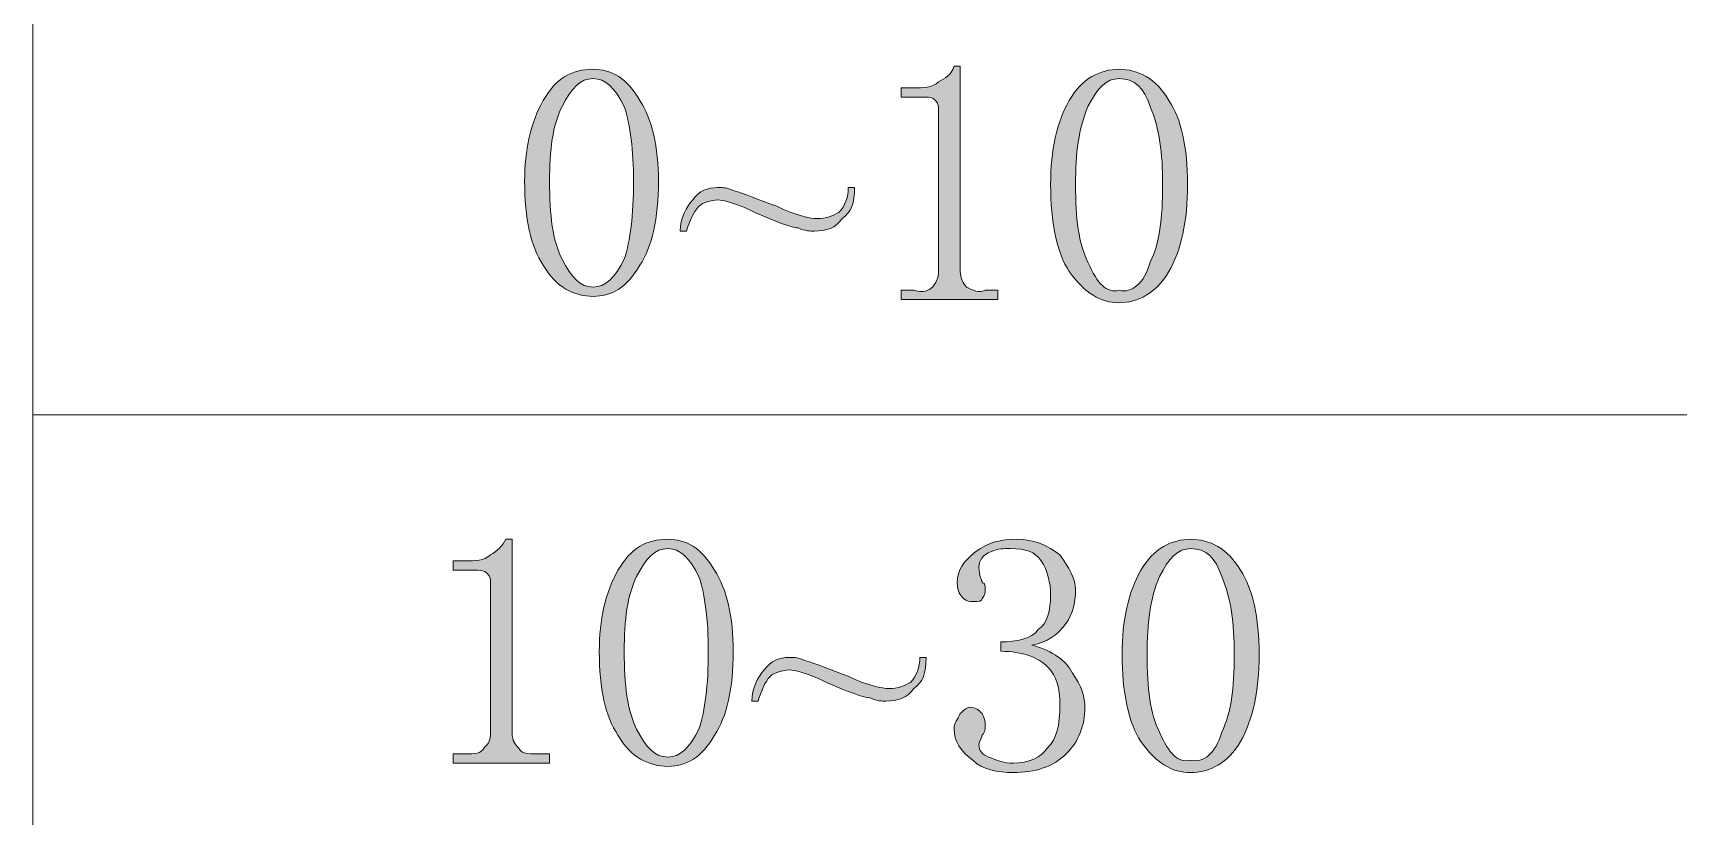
# Model space of a CAD drawing. Header units: millimetres. Extents: x 0 to 297, y 0 to 208.
# Drawn here: x 132.56 to 142.69, y 12.82 to 17.65 of the extents above; entities that cross this region are included whole.
import ezdxf

# ---------------------------------------------------------------- set-up
doc = ezdxf.new("R2010")
doc.units = ezdxf.units.MM

msp = doc.modelspace()

# ---------------------------------------------------------------- hatches: boundary and pattern name
h = msp.add_hatch(color=7)
edge = h.paths.add_edge_path(flags=0)
edge.add_spline(control_points=[(138.268781, 17.440926), (138.268781, 17.440926), (138.268781, 16.175865), (138.268781, 16.175865), (138.268781, 16.137765), (138.288183, 16.099313), (138.307233, 16.080263), (138.345686, 16.06086), (138.383786, 16.04181), (138.422239, 16.06086), (138.422239, 16.06086), (138.498792, 16.06086), (138.498792, 16.06086), (138.498792, 16.06086), (138.498792, 16.003357), (138.498792, 16.003357), (138.498792, 16.003357), (137.904714, 16.003357), (137.904714, 16.003357), (137.904714, 16.003357), (137.904714, 16.06086), (137.904714, 16.06086), (137.904714, 16.06086), (137.981619, 16.06086), (137.981619, 16.06086), (138.039122, 16.04181), (138.077222, 16.06086), (138.096625, 16.080263), (138.115675, 16.099313), (138.134725, 16.137765), (138.134725, 16.175865), (138.134725, 16.175865), (138.134725, 17.172463), (138.134725, 17.172463), (138.134725, 17.191865), (138.134725, 17.210915), (138.115675, 17.229965), (138.096625, 17.249368), (138.077222, 17.249368), (138.058172, 17.249368), (138.058172, 17.249368), (137.904714, 17.249368), (137.904714, 17.249368), (137.904714, 17.249368), (137.904714, 17.306871), (137.904714, 17.306871), (137.904714, 17.306871), (137.981619, 17.306871), (137.981619, 17.306871), (138.039122, 17.306871), (138.096625, 17.306871), (138.134725, 17.344971), (138.173178, 17.364374), (138.211278, 17.383424), (138.230681, 17.440926), (138.230681, 17.440926), (138.268781, 17.440926), (138.268781, 17.440926), (138.268781, 17.440926), (138.268781, 17.440926), (138.268781, 17.440926)], knot_values=[0, 0, 0, 0, 1, 1, 1, 2, 2, 2, 3, 3, 3, 4, 4, 4, 5, 5, 5, 6, 6, 6, 7, 7, 7, 8, 8, 8, 9, 9, 9, 10, 10, 10, 11, 11, 11, 12, 12, 12, 13, 13, 13, 14, 14, 14, 15, 15, 15, 16, 16, 16, 17, 17, 17, 18, 18, 18, 19, 19, 19, 20, 20, 20, 20], degree=3, periodic=1)
edge = h.paths.add_edge_path(flags=0)
edge.add_spline(control_points=[(139.246328, 17.364374), (139.169775, 17.364374), (139.112272, 17.306871), (139.054769, 17.191865), (138.997267, 17.057457), (138.978217, 16.904351), (138.978217, 16.712793), (138.978217, 16.501832), (138.997267, 16.348374), (139.054769, 16.233368), (139.112272, 16.099313), (139.169775, 16.04181), (139.246328, 16.06086), (139.322881, 16.04181), (139.399786, 16.099313), (139.437886, 16.233368), (139.495389, 16.348374), (139.514792, 16.501832), (139.514792, 16.712793), (139.514792, 16.904351), (139.495389, 17.057457), (139.437886, 17.191865), (139.399786, 17.306871), (139.342283, 17.364374), (139.246328, 17.364374), (139.246328, 17.364374), (139.246328, 17.364374), (139.246328, 17.364374), (139.246328, 17.364374), (139.246328, 17.364374), (139.246328, 17.364374)], knot_values=[0, 0, 0, 0, 1, 1, 1, 2, 2, 2, 3, 3, 3, 4, 4, 4, 5, 5, 5, 6, 6, 6, 7, 7, 7, 8, 8, 8, 9, 9, 9, 10, 10, 10, 10], degree=3, periodic=1)
edge = h.paths.add_edge_path(flags=0)
edge.add_spline(control_points=[(139.246328, 15.984307), (139.131322, 15.984307), (139.035719, 16.04181), (138.939764, 16.175865), (138.863211, 16.290871), (138.824758, 16.482782), (138.824758, 16.712793), (138.824758, 16.923401), (138.863211, 17.09591), (138.939764, 17.229965), (139.016317, 17.364374), (139.131322, 17.421876), (139.246328, 17.421876), (139.361333, 17.421876), (139.476339, 17.364374), (139.552892, 17.229965), (139.629797, 17.11496), (139.667897, 16.942451), (139.667897, 16.712793), (139.667897, 16.482782), (139.629797, 16.310274), (139.552892, 16.175865), (139.476339, 16.04181), (139.361333, 15.984307), (139.246328, 15.984307), (139.246328, 15.984307), (139.246328, 15.984307), (139.246328, 15.984307), (139.246328, 15.984307), (139.246328, 15.984307), (139.246328, 15.984307)], knot_values=[0, 0, 0, 0, 1, 1, 1, 2, 2, 2, 3, 3, 3, 4, 4, 4, 5, 5, 5, 6, 6, 6, 7, 7, 7, 8, 8, 8, 9, 9, 9, 10, 10, 10, 10], degree=3, periodic=1)
h = msp.add_hatch(color=7)
edge = h.paths.add_edge_path(flags=0)
edge.add_spline(control_points=[(136.007475, 17.364374), (135.930922, 17.364374), (135.873419, 17.306871), (135.815917, 17.191865), (135.758414, 17.07686), (135.739011, 16.923401), (135.739011, 16.731843), (135.739011, 16.520882), (135.758414, 16.367776), (135.815917, 16.252771), (135.873419, 16.137765), (135.930922, 16.080263), (136.007475, 16.080263), (136.084028, 16.080263), (136.141531, 16.137765), (136.199033, 16.252771), (136.237486, 16.367776), (136.256536, 16.520882), (136.256536, 16.731843), (136.256536, 16.923401), (136.237486, 17.07686), (136.199033, 17.191865), (136.141531, 17.306871), (136.084028, 17.364374), (136.007475, 17.364374), (136.007475, 17.364374), (136.007475, 17.364374), (136.007475, 17.364374), (136.007475, 17.364374), (136.007475, 17.364374), (136.007475, 17.364374)], knot_values=[0, 0, 0, 0, 1, 1, 1, 2, 2, 2, 3, 3, 3, 4, 4, 4, 5, 5, 5, 6, 6, 6, 7, 7, 7, 8, 8, 8, 9, 9, 9, 10, 10, 10, 10], degree=3, periodic=1)
edge = h.paths.add_edge_path(flags=0)
edge.add_spline(control_points=[(136.007475, 16.02276), (135.892469, 16.02276), (135.777464, 16.080263), (135.700911, 16.214318), (135.624006, 16.329324), (135.585906, 16.501832), (135.585906, 16.731843), (135.585906, 16.923401), (135.624006, 17.09591), (135.700911, 17.229965), (135.777464, 17.364374), (135.873419, 17.421876), (136.007475, 17.421876), (136.122481, 17.421876), (136.218083, 17.364374), (136.294989, 17.229965), (136.371542, 17.11496), (136.409994, 16.942451), (136.409994, 16.731843), (136.409994, 16.501832), (136.371542, 16.329324), (136.294989, 16.214318), (136.218083, 16.080263), (136.122481, 16.02276), (136.007475, 16.02276), (136.007475, 16.02276), (136.007475, 16.02276), (136.007475, 16.02276), (136.007475, 16.02276), (136.007475, 16.02276), (136.007475, 16.02276)], knot_values=[0, 0, 0, 0, 1, 1, 1, 2, 2, 2, 3, 3, 3, 4, 4, 4, 5, 5, 5, 6, 6, 6, 7, 7, 7, 8, 8, 8, 9, 9, 9, 10, 10, 10, 10], degree=3, periodic=1)
h = msp.add_hatch(color=7)
edge = h.paths.add_edge_path(flags=0)
edge.add_spline(control_points=[(137.5791, 16.69339), (137.5791, 16.69339), (137.6172, 16.69339), (137.6172, 16.69339), (137.6172, 16.597788), (137.59815, 16.540285), (137.540647, 16.501832), (137.502194, 16.444329), (137.444692, 16.425279), (137.368139, 16.425279), (137.349089, 16.425279), (137.310636, 16.425279), (137.272183, 16.444329), (137.234083, 16.444329), (137.138128, 16.482782), (137.004072, 16.540285), (136.889067, 16.597788), (136.812514, 16.616838), (136.774061, 16.616838), (136.735608, 16.616838), (136.678106, 16.597788), (136.659056, 16.578385), (136.620603, 16.540285), (136.601553, 16.482782), (136.582503, 16.425279), (136.582503, 16.425279), (136.54405, 16.425279), (136.54405, 16.425279), (136.54405, 16.501832), (136.582503, 16.578385), (136.620603, 16.616838), (136.659056, 16.67434), (136.716558, 16.69339), (136.774061, 16.69339), (136.812514, 16.69339), (136.831564, 16.69339), (136.870017, 16.67434), (136.946569, 16.65529), (137.023122, 16.616838), (137.138128, 16.578385), (137.253133, 16.520882), (137.349089, 16.501832), (137.387189, 16.501832), (137.444692, 16.501832), (137.483144, 16.520882), (137.521597, 16.540285), (137.559697, 16.578385), (137.5791, 16.635888), (137.5791, 16.69339), (137.5791, 16.69339), (137.5791, 16.69339), (137.5791, 16.69339), (137.5791, 16.69339), (137.5791, 16.69339), (137.5791, 16.69339)], knot_values=[0, 0, 0, 0, 1, 1, 1, 2, 2, 2, 3, 3, 3, 4, 4, 4, 5, 5, 5, 6, 6, 6, 7, 7, 7, 8, 8, 8, 9, 9, 9, 10, 10, 10, 11, 11, 11, 12, 12, 12, 13, 13, 13, 14, 14, 14, 15, 15, 15, 16, 16, 16, 17, 17, 17, 18, 18, 18, 18], degree=3, periodic=1)
h = msp.add_hatch(color=7)
edge = h.paths.add_edge_path(flags=0)
edge.add_spline(control_points=[(135.509, 14.527688), (135.509, 14.527688), (135.509, 13.339532), (135.509, 13.339532), (135.509, 13.282029), (135.528403, 13.262979), (135.547453, 13.243576), (135.566503, 13.205476), (135.604956, 13.205476), (135.662458, 13.205476), (135.662458, 13.205476), (135.739011, 13.205476), (135.739011, 13.205476), (135.739011, 13.205476), (135.739011, 13.147974), (135.739011, 13.147974), (135.739011, 13.147974), (135.144933, 13.147974), (135.144933, 13.147974), (135.144933, 13.147974), (135.144933, 13.205476), (135.144933, 13.205476), (135.144933, 13.205476), (135.221486, 13.205476), (135.221486, 13.205476), (135.278989, 13.205476), (135.317442, 13.205476), (135.336492, 13.243576), (135.355894, 13.262979), (135.374944, 13.282029), (135.374944, 13.320482), (135.374944, 13.320482), (135.374944, 14.259576), (135.374944, 14.259576), (135.374944, 14.278626), (135.374944, 14.297676), (135.355894, 14.317079), (135.336492, 14.336129), (135.317442, 14.336129), (135.298392, 14.336129), (135.298392, 14.336129), (135.144933, 14.336129), (135.144933, 14.336129), (135.144933, 14.336129), (135.144933, 14.393632), (135.144933, 14.393632), (135.144933, 14.393632), (135.221486, 14.393632), (135.221486, 14.393632), (135.278989, 14.393632), (135.336492, 14.393632), (135.374944, 14.432085), (135.413397, 14.451135), (135.451497, 14.489588), (135.4709, 14.527688), (135.4709, 14.527688), (135.509, 14.527688), (135.509, 14.527688), (135.509, 14.527688), (135.509, 14.527688), (135.509, 14.527688)], knot_values=[0, 0, 0, 0, 1, 1, 1, 2, 2, 2, 3, 3, 3, 4, 4, 4, 5, 5, 5, 6, 6, 6, 7, 7, 7, 8, 8, 8, 9, 9, 9, 10, 10, 10, 11, 11, 11, 12, 12, 12, 13, 13, 13, 14, 14, 14, 15, 15, 15, 16, 16, 16, 17, 17, 17, 18, 18, 18, 19, 19, 19, 20, 20, 20, 20], degree=3, periodic=1)
edge = h.paths.add_edge_path(flags=0)
edge.add_spline(control_points=[(136.467497, 14.470185), (136.390592, 14.470185), (136.333089, 14.412682), (136.275586, 14.297676), (136.218083, 14.182671), (136.199033, 14.029565), (136.199033, 13.837654), (136.199033, 13.627046), (136.218083, 13.473588), (136.275586, 13.358582), (136.333089, 13.243576), (136.390592, 13.186074), (136.467497, 13.186074), (136.54405, 13.186074), (136.601553, 13.243576), (136.659056, 13.358582), (136.697508, 13.473588), (136.716558, 13.627046), (136.716558, 13.837654), (136.716558, 14.029565), (136.697508, 14.182671), (136.659056, 14.297676), (136.601553, 14.412682), (136.54405, 14.470185), (136.467497, 14.470185), (136.467497, 14.470185), (136.467497, 14.470185), (136.467497, 14.470185), (136.467497, 14.470185), (136.467497, 14.470185), (136.467497, 14.470185)], knot_values=[0, 0, 0, 0, 1, 1, 1, 2, 2, 2, 3, 3, 3, 4, 4, 4, 5, 5, 5, 6, 6, 6, 7, 7, 7, 8, 8, 8, 9, 9, 9, 10, 10, 10, 10], degree=3, periodic=1)
edge = h.paths.add_edge_path(flags=0)
edge.add_spline(control_points=[(136.467497, 13.128571), (136.352492, 13.128571), (136.237486, 13.186074), (136.160581, 13.320482), (136.084028, 13.435488), (136.045575, 13.607643), (136.045575, 13.837654), (136.045575, 14.029565), (136.084028, 14.202074), (136.160581, 14.336129), (136.237486, 14.470185), (136.333089, 14.527688), (136.467497, 14.527688), (136.582503, 14.527688), (136.678106, 14.470185), (136.755011, 14.336129), (136.831564, 14.221124), (136.870017, 14.048615), (136.870017, 13.837654), (136.870017, 13.607643), (136.831564, 13.435488), (136.755011, 13.320482), (136.678106, 13.186074), (136.582503, 13.128571), (136.467497, 13.128571), (136.467497, 13.128571), (136.467497, 13.128571), (136.467497, 13.128571), (136.467497, 13.128571), (136.467497, 13.128571), (136.467497, 13.128571)], knot_values=[0, 0, 0, 0, 1, 1, 1, 2, 2, 2, 3, 3, 3, 4, 4, 4, 5, 5, 5, 6, 6, 6, 7, 7, 7, 8, 8, 8, 9, 9, 9, 10, 10, 10, 10], degree=3, periodic=1)
h = msp.add_hatch(color=7)
edge = h.paths.add_edge_path(flags=0)
edge.add_spline(control_points=[(139.035719, 13.49299), (139.035719, 13.377985), (138.997267, 13.282029), (138.920714, 13.205476), (138.843808, 13.128571), (138.728803, 13.090471), (138.594747, 13.090471), (138.498792, 13.090471), (138.403189, 13.109521), (138.345686, 13.167024), (138.268781, 13.224526), (138.230681, 13.282029), (138.230681, 13.358582), (138.230681, 13.397035), (138.249731, 13.416085), (138.268781, 13.454538), (138.288183, 13.473588), (138.307233, 13.49299), (138.326283, 13.49299), (138.364736, 13.49299), (138.383786, 13.473588), (138.403189, 13.454538), (138.422239, 13.416085), (138.422239, 13.397035), (138.422239, 13.397035), (138.422239, 13.358582), (138.422239, 13.339532), (138.403189, 13.320482), (138.403189, 13.301079), (138.383786, 13.282029), (138.383786, 13.262979), (138.383786, 13.224526), (138.403189, 13.205476), (138.441289, 13.186074), (138.498792, 13.167024), (138.537244, 13.147974), (138.594747, 13.147974), (138.690703, 13.147974), (138.767256, 13.186074), (138.805708, 13.243576), (138.863211, 13.301079), (138.882261, 13.377985), (138.882261, 13.51204), (138.882261, 13.607643), (138.863211, 13.684549), (138.805708, 13.742051), (138.748206, 13.799554), (138.65225, 13.837654), (138.518194, 13.837654), (138.518194, 13.837654), (138.518194, 13.895157), (138.518194, 13.895157), (138.613797, 13.895157), (138.709753, 13.91456), (138.748206, 13.972063), (138.805708, 14.010163), (138.824758, 14.087068), (138.824758, 14.182671), (138.824758, 14.259576), (138.805708, 14.336129), (138.767256, 14.393632), (138.728803, 14.451135), (138.6713, 14.470185), (138.575697, 14.470185), (138.537244, 14.470185), (138.498792, 14.470185), (138.460692, 14.451135), (138.403189, 14.432085), (138.383786, 14.393632), (138.383786, 14.355179), (138.383786, 14.297676), (138.403189, 14.278626), (138.403189, 14.259576), (138.422239, 14.259576), (138.422239, 14.240174), (138.422239, 14.221124), (138.422239, 14.202074), (138.422239, 14.182671), (138.403189, 14.163621), (138.403189, 14.144571), (138.383786, 14.144571), (138.345686, 14.144571), (138.326283, 14.144571), (138.307233, 14.144571), (138.288183, 14.163621), (138.268781, 14.182671), (138.249731, 14.202074), (138.249731, 14.259576), (138.249731, 14.336129), (138.288183, 14.393632), (138.364736, 14.451135), (138.441289, 14.508638), (138.518194, 14.527688), (138.613797, 14.527688), (138.728803, 14.527688), (138.805708, 14.489588), (138.882261, 14.432085), (138.939764, 14.355179), (138.978217, 14.278626), (138.978217, 14.221124), (138.978217, 14.125168), (138.958814, 14.067665), (138.920714, 14.010163), (138.863211, 13.93361), (138.805708, 13.895157), (138.709753, 13.876107), (138.843808, 13.837654), (138.920714, 13.780151), (138.958814, 13.703599), (139.016317, 13.627046), (139.035719, 13.550493), (139.035719, 13.49299), (139.035719, 13.49299), (139.035719, 13.49299), (139.035719, 13.49299), (139.035719, 13.49299), (139.035719, 13.49299), (139.035719, 13.49299)], knot_values=[0, 0, 0, 0, 1, 1, 1, 2, 2, 2, 3, 3, 3, 4, 4, 4, 5, 5, 5, 6, 6, 6, 7, 7, 7, 8, 8, 8, 9, 9, 9, 10, 10, 10, 11, 11, 11, 12, 12, 12, 13, 13, 13, 14, 14, 14, 15, 15, 15, 16, 16, 16, 17, 17, 17, 18, 18, 18, 19, 19, 19, 20, 20, 20, 21, 21, 21, 22, 22, 22, 23, 23, 23, 24, 24, 24, 25, 25, 25, 26, 26, 26, 27, 27, 27, 28, 28, 28, 29, 29, 29, 30, 30, 30, 31, 31, 31, 32, 32, 32, 33, 33, 33, 34, 34, 34, 35, 35, 35, 36, 36, 36, 37, 37, 37, 38, 38, 38, 39, 39, 39, 39], degree=3, periodic=1)
edge = h.paths.add_edge_path(flags=0)
edge.add_spline(control_points=[(139.6873, 14.470185), (139.610394, 14.470185), (139.552892, 14.412682), (139.495389, 14.297676), (139.437886, 14.163621), (139.418836, 14.010163), (139.418836, 13.818604), (139.418836, 13.607643), (139.437886, 13.454538), (139.495389, 13.339532), (139.552892, 13.205476), (139.610394, 13.147974), (139.6873, 13.167024), (139.763853, 13.147974), (139.840406, 13.205476), (139.878858, 13.339532), (139.936361, 13.454538), (139.955411, 13.607643), (139.955411, 13.818604), (139.955411, 14.010163), (139.936361, 14.163621), (139.878858, 14.297676), (139.840406, 14.412682), (139.782903, 14.470185), (139.6873, 14.470185), (139.6873, 14.470185), (139.6873, 14.470185), (139.6873, 14.470185), (139.6873, 14.470185), (139.6873, 14.470185), (139.6873, 14.470185)], knot_values=[0, 0, 0, 0, 1, 1, 1, 2, 2, 2, 3, 3, 3, 4, 4, 4, 5, 5, 5, 6, 6, 6, 7, 7, 7, 8, 8, 8, 9, 9, 9, 10, 10, 10, 10], degree=3, periodic=1)
edge = h.paths.add_edge_path(flags=0)
edge.add_spline(control_points=[(139.6873, 13.090471), (139.572294, 13.090471), (139.476339, 13.147974), (139.380383, 13.282029), (139.303831, 13.397035), (139.265378, 13.588593), (139.265378, 13.818604), (139.265378, 14.029565), (139.303831, 14.202074), (139.380383, 14.336129), (139.457289, 14.470185), (139.572294, 14.527688), (139.6873, 14.527688), (139.802306, 14.527688), (139.917311, 14.470185), (139.993864, 14.336129), (140.070417, 14.221124), (140.108869, 14.048615), (140.108869, 13.818604), (140.108869, 13.588593), (140.070417, 13.416085), (139.993864, 13.282029), (139.917311, 13.147974), (139.802306, 13.090471), (139.6873, 13.090471), (139.6873, 13.090471), (139.6873, 13.090471), (139.6873, 13.090471), (139.6873, 13.090471), (139.6873, 13.090471), (139.6873, 13.090471)], knot_values=[0, 0, 0, 0, 1, 1, 1, 2, 2, 2, 3, 3, 3, 4, 4, 4, 5, 5, 5, 6, 6, 6, 7, 7, 7, 8, 8, 8, 9, 9, 9, 10, 10, 10, 10], degree=3, periodic=1)
h = msp.add_hatch(color=7)
edge = h.paths.add_edge_path(flags=0)
edge.add_spline(control_points=[(138.019719, 13.799554), (138.019719, 13.799554), (138.058172, 13.799554), (138.058172, 13.799554), (138.058172, 13.703599), (138.039122, 13.646096), (137.981619, 13.607643), (137.943167, 13.550493), (137.885664, 13.53109), (137.809111, 13.53109), (137.789708, 13.53109), (137.751608, 13.53109), (137.713156, 13.550493), (137.674703, 13.550493), (137.5791, 13.588593), (137.444692, 13.646096), (137.329686, 13.703599), (137.253133, 13.722649), (137.214681, 13.722649), (137.176581, 13.722649), (137.119078, 13.703599), (137.100028, 13.684549), (137.061575, 13.646096), (137.042172, 13.588593), (137.023122, 13.53109), (137.023122, 13.53109), (136.985022, 13.53109), (136.985022, 13.53109), (136.985022, 13.607643), (137.023122, 13.684549), (137.061575, 13.722649), (137.100028, 13.780151), (137.157178, 13.799554), (137.214681, 13.799554), (137.253133, 13.799554), (137.272183, 13.799554), (137.310636, 13.780151), (137.387189, 13.761101), (137.464094, 13.722649), (137.5791, 13.684549), (137.694106, 13.627046), (137.789708, 13.607643), (137.828161, 13.607643), (137.885664, 13.607643), (137.924117, 13.627046), (137.962217, 13.646096), (138.000669, 13.684549), (138.019719, 13.742051), (138.019719, 13.799554), (138.019719, 13.799554), (138.019719, 13.799554), (138.019719, 13.799554), (138.019719, 13.799554), (138.019719, 13.799554), (138.019719, 13.799554)], knot_values=[0, 0, 0, 0, 1, 1, 1, 2, 2, 2, 3, 3, 3, 4, 4, 4, 5, 5, 5, 6, 6, 6, 7, 7, 7, 8, 8, 8, 9, 9, 9, 10, 10, 10, 11, 11, 11, 12, 12, 12, 13, 13, 13, 14, 14, 14, 15, 15, 15, 16, 16, 16, 17, 17, 17, 18, 18, 18, 18], degree=3, periodic=1)

# ---------------------------------------------------------------- linework, layer by layer
at = {"color": 7, "lineweight": 15}
for points in [[(132.557661, 26.870324), (132.557661, 3.737626)], [(132.557661, 26.870324), (132.557661, 3.737626)], [(132.557661, 15.294274), (161.497433, 15.294274)]]:
    msp.add_lwpolyline(points, dxfattribs=at)
at = {"color": 7, "lineweight": 0}
for points, knots in [([(138.268781, 17.440926), (138.268781, 17.440926), (138.268781, 16.175865), (138.268781, 16.175865), (138.268781, 16.137765), (138.288183, 16.099313), (138.307233, 16.080263), (138.345686, 16.06086), (138.383786, 16.04181), (138.422239, 16.06086), (138.422239, 16.06086), (138.498792, 16.06086), (138.498792, 16.06086), (138.498792, 16.06086), (138.498792, 16.003357), (138.498792, 16.003357), (138.498792, 16.003357), (137.904714, 16.003357), (137.904714, 16.003357), (137.904714, 16.003357), (137.904714, 16.06086), (137.904714, 16.06086), (137.904714, 16.06086), (137.981619, 16.06086), (137.981619, 16.06086), (138.039122, 16.04181), (138.077222, 16.06086), (138.096625, 16.080263), (138.115675, 16.099313), (138.134725, 16.137765), (138.134725, 16.175865), (138.134725, 16.175865), (138.134725, 17.172463), (138.134725, 17.172463), (138.134725, 17.191865), (138.134725, 17.210915), (138.115675, 17.229965), (138.096625, 17.249368), (138.077222, 17.249368), (138.058172, 17.249368), (138.058172, 17.249368), (137.904714, 17.249368), (137.904714, 17.249368), (137.904714, 17.249368), (137.904714, 17.306871), (137.904714, 17.306871), (137.904714, 17.306871), (137.981619, 17.306871), (137.981619, 17.306871), (138.039122, 17.306871), (138.096625, 17.306871), (138.134725, 17.344971), (138.173178, 17.364374), (138.211278, 17.383424), (138.230681, 17.440926), (138.230681, 17.440926), (138.268781, 17.440926), (138.268781, 17.440926), (138.268781, 17.440926), (138.268781, 17.440926), (138.268781, 17.440926)], [0, 0, 0, 0, 1, 1, 1, 2, 2, 2, 3, 3, 3, 4, 4, 4, 5, 5, 5, 6, 6, 6, 7, 7, 7, 8, 8, 8, 9, 9, 9, 10, 10, 10, 11, 11, 11, 12, 12, 12, 13, 13, 13, 14, 14, 14, 15, 15, 15, 16, 16, 16, 17, 17, 17, 18, 18, 18, 19, 19, 19, 20, 20, 20, 20]), ([(136.007475, 16.02276), (135.892469, 16.02276), (135.777464, 16.080263), (135.700911, 16.214318), (135.624006, 16.329324), (135.585906, 16.501832), (135.585906, 16.731843), (135.585906, 16.923401), (135.624006, 17.09591), (135.700911, 17.229965), (135.777464, 17.364374), (135.873419, 17.421876), (136.007475, 17.421876), (136.122481, 17.421876), (136.218083, 17.364374), (136.294989, 17.229965), (136.371542, 17.11496), (136.409994, 16.942451), (136.409994, 16.731843), (136.409994, 16.501832), (136.371542, 16.329324), (136.294989, 16.214318), (136.218083, 16.080263), (136.122481, 16.02276), (136.007475, 16.02276), (136.007475, 16.02276), (136.007475, 16.02276), (136.007475, 16.02276), (136.007475, 16.02276), (136.007475, 16.02276), (136.007475, 16.02276)], [0, 0, 0, 0, 1, 1, 1, 2, 2, 2, 3, 3, 3, 4, 4, 4, 5, 5, 5, 6, 6, 6, 7, 7, 7, 8, 8, 8, 9, 9, 9, 10, 10, 10, 10]), ([(136.007475, 17.364374), (135.930922, 17.364374), (135.873419, 17.306871), (135.815917, 17.191865), (135.758414, 17.07686), (135.739011, 16.923401), (135.739011, 16.731843), (135.739011, 16.520882), (135.758414, 16.367776), (135.815917, 16.252771), (135.873419, 16.137765), (135.930922, 16.080263), (136.007475, 16.080263), (136.084028, 16.080263), (136.141531, 16.137765), (136.199033, 16.252771), (136.237486, 16.367776), (136.256536, 16.520882), (136.256536, 16.731843), (136.256536, 16.923401), (136.237486, 17.07686), (136.199033, 17.191865), (136.141531, 17.306871), (136.084028, 17.364374), (136.007475, 17.364374), (136.007475, 17.364374), (136.007475, 17.364374), (136.007475, 17.364374), (136.007475, 17.364374), (136.007475, 17.364374), (136.007475, 17.364374)], [0, 0, 0, 0, 1, 1, 1, 2, 2, 2, 3, 3, 3, 4, 4, 4, 5, 5, 5, 6, 6, 6, 7, 7, 7, 8, 8, 8, 9, 9, 9, 10, 10, 10, 10]), ([(139.246328, 15.984307), (139.131322, 15.984307), (139.035719, 16.04181), (138.939764, 16.175865), (138.863211, 16.290871), (138.824758, 16.482782), (138.824758, 16.712793), (138.824758, 16.923401), (138.863211, 17.09591), (138.939764, 17.229965), (139.016317, 17.364374), (139.131322, 17.421876), (139.246328, 17.421876), (139.361333, 17.421876), (139.476339, 17.364374), (139.552892, 17.229965), (139.629797, 17.11496), (139.667897, 16.942451), (139.667897, 16.712793), (139.667897, 16.482782), (139.629797, 16.310274), (139.552892, 16.175865), (139.476339, 16.04181), (139.361333, 15.984307), (139.246328, 15.984307), (139.246328, 15.984307), (139.246328, 15.984307), (139.246328, 15.984307), (139.246328, 15.984307), (139.246328, 15.984307), (139.246328, 15.984307)], [0, 0, 0, 0, 1, 1, 1, 2, 2, 2, 3, 3, 3, 4, 4, 4, 5, 5, 5, 6, 6, 6, 7, 7, 7, 8, 8, 8, 9, 9, 9, 10, 10, 10, 10]), ([(139.246328, 17.364374), (139.169775, 17.364374), (139.112272, 17.306871), (139.054769, 17.191865), (138.997267, 17.057457), (138.978217, 16.904351), (138.978217, 16.712793), (138.978217, 16.501832), (138.997267, 16.348374), (139.054769, 16.233368), (139.112272, 16.099313), (139.169775, 16.04181), (139.246328, 16.06086), (139.322881, 16.04181), (139.399786, 16.099313), (139.437886, 16.233368), (139.495389, 16.348374), (139.514792, 16.501832), (139.514792, 16.712793), (139.514792, 16.904351), (139.495389, 17.057457), (139.437886, 17.191865), (139.399786, 17.306871), (139.342283, 17.364374), (139.246328, 17.364374), (139.246328, 17.364374), (139.246328, 17.364374), (139.246328, 17.364374), (139.246328, 17.364374), (139.246328, 17.364374), (139.246328, 17.364374)], [0, 0, 0, 0, 1, 1, 1, 2, 2, 2, 3, 3, 3, 4, 4, 4, 5, 5, 5, 6, 6, 6, 7, 7, 7, 8, 8, 8, 9, 9, 9, 10, 10, 10, 10]), ([(137.5791, 16.69339), (137.5791, 16.69339), (137.6172, 16.69339), (137.6172, 16.69339), (137.6172, 16.597788), (137.59815, 16.540285), (137.540647, 16.501832), (137.502194, 16.444329), (137.444692, 16.425279), (137.368139, 16.425279), (137.349089, 16.425279), (137.310636, 16.425279), (137.272183, 16.444329), (137.234083, 16.444329), (137.138128, 16.482782), (137.004072, 16.540285), (136.889067, 16.597788), (136.812514, 16.616838), (136.774061, 16.616838), (136.735608, 16.616838), (136.678106, 16.597788), (136.659056, 16.578385), (136.620603, 16.540285), (136.601553, 16.482782), (136.582503, 16.425279), (136.582503, 16.425279), (136.54405, 16.425279), (136.54405, 16.425279), (136.54405, 16.501832), (136.582503, 16.578385), (136.620603, 16.616838), (136.659056, 16.67434), (136.716558, 16.69339), (136.774061, 16.69339), (136.812514, 16.69339), (136.831564, 16.69339), (136.870017, 16.67434), (136.946569, 16.65529), (137.023122, 16.616838), (137.138128, 16.578385), (137.253133, 16.520882), (137.349089, 16.501832), (137.387189, 16.501832), (137.444692, 16.501832), (137.483144, 16.520882), (137.521597, 16.540285), (137.559697, 16.578385), (137.5791, 16.635888), (137.5791, 16.69339), (137.5791, 16.69339), (137.5791, 16.69339), (137.5791, 16.69339), (137.5791, 16.69339), (137.5791, 16.69339), (137.5791, 16.69339)], [0, 0, 0, 0, 1, 1, 1, 2, 2, 2, 3, 3, 3, 4, 4, 4, 5, 5, 5, 6, 6, 6, 7, 7, 7, 8, 8, 8, 9, 9, 9, 10, 10, 10, 11, 11, 11, 12, 12, 12, 13, 13, 13, 14, 14, 14, 15, 15, 15, 16, 16, 16, 17, 17, 17, 18, 18, 18, 18]), ([(135.509, 14.527688), (135.509, 14.527688), (135.509, 13.339532), (135.509, 13.339532), (135.509, 13.282029), (135.528403, 13.262979), (135.547453, 13.243576), (135.566503, 13.205476), (135.604956, 13.205476), (135.662458, 13.205476), (135.662458, 13.205476), (135.739011, 13.205476), (135.739011, 13.205476), (135.739011, 13.205476), (135.739011, 13.147974), (135.739011, 13.147974), (135.739011, 13.147974), (135.144933, 13.147974), (135.144933, 13.147974), (135.144933, 13.147974), (135.144933, 13.205476), (135.144933, 13.205476), (135.144933, 13.205476), (135.221486, 13.205476), (135.221486, 13.205476), (135.278989, 13.205476), (135.317442, 13.205476), (135.336492, 13.243576), (135.355894, 13.262979), (135.374944, 13.282029), (135.374944, 13.320482), (135.374944, 13.320482), (135.374944, 14.259576), (135.374944, 14.259576), (135.374944, 14.278626), (135.374944, 14.297676), (135.355894, 14.317079), (135.336492, 14.336129), (135.317442, 14.336129), (135.298392, 14.336129), (135.298392, 14.336129), (135.144933, 14.336129), (135.144933, 14.336129), (135.144933, 14.336129), (135.144933, 14.393632), (135.144933, 14.393632), (135.144933, 14.393632), (135.221486, 14.393632), (135.221486, 14.393632), (135.278989, 14.393632), (135.336492, 14.393632), (135.374944, 14.432085), (135.413397, 14.451135), (135.451497, 14.489588), (135.4709, 14.527688), (135.4709, 14.527688), (135.509, 14.527688), (135.509, 14.527688), (135.509, 14.527688), (135.509, 14.527688), (135.509, 14.527688)], [0, 0, 0, 0, 1, 1, 1, 2, 2, 2, 3, 3, 3, 4, 4, 4, 5, 5, 5, 6, 6, 6, 7, 7, 7, 8, 8, 8, 9, 9, 9, 10, 10, 10, 11, 11, 11, 12, 12, 12, 13, 13, 13, 14, 14, 14, 15, 15, 15, 16, 16, 16, 17, 17, 17, 18, 18, 18, 19, 19, 19, 20, 20, 20, 20]), ([(136.467497, 13.128571), (136.352492, 13.128571), (136.237486, 13.186074), (136.160581, 13.320482), (136.084028, 13.435488), (136.045575, 13.607643), (136.045575, 13.837654), (136.045575, 14.029565), (136.084028, 14.202074), (136.160581, 14.336129), (136.237486, 14.470185), (136.333089, 14.527688), (136.467497, 14.527688), (136.582503, 14.527688), (136.678106, 14.470185), (136.755011, 14.336129), (136.831564, 14.221124), (136.870017, 14.048615), (136.870017, 13.837654), (136.870017, 13.607643), (136.831564, 13.435488), (136.755011, 13.320482), (136.678106, 13.186074), (136.582503, 13.128571), (136.467497, 13.128571), (136.467497, 13.128571), (136.467497, 13.128571), (136.467497, 13.128571), (136.467497, 13.128571), (136.467497, 13.128571), (136.467497, 13.128571)], [0, 0, 0, 0, 1, 1, 1, 2, 2, 2, 3, 3, 3, 4, 4, 4, 5, 5, 5, 6, 6, 6, 7, 7, 7, 8, 8, 8, 9, 9, 9, 10, 10, 10, 10]), ([(139.035719, 13.49299), (139.035719, 13.377985), (138.997267, 13.282029), (138.920714, 13.205476), (138.843808, 13.128571), (138.728803, 13.090471), (138.594747, 13.090471), (138.498792, 13.090471), (138.403189, 13.109521), (138.345686, 13.167024), (138.268781, 13.224526), (138.230681, 13.282029), (138.230681, 13.358582), (138.230681, 13.397035), (138.249731, 13.416085), (138.268781, 13.454538), (138.288183, 13.473588), (138.307233, 13.49299), (138.326283, 13.49299), (138.364736, 13.49299), (138.383786, 13.473588), (138.403189, 13.454538), (138.422239, 13.416085), (138.422239, 13.397035), (138.422239, 13.397035), (138.422239, 13.358582), (138.422239, 13.339532), (138.403189, 13.320482), (138.403189, 13.301079), (138.383786, 13.282029), (138.383786, 13.262979), (138.383786, 13.224526), (138.403189, 13.205476), (138.441289, 13.186074), (138.498792, 13.167024), (138.537244, 13.147974), (138.594747, 13.147974), (138.690703, 13.147974), (138.767256, 13.186074), (138.805708, 13.243576), (138.863211, 13.301079), (138.882261, 13.377985), (138.882261, 13.51204), (138.882261, 13.607643), (138.863211, 13.684549), (138.805708, 13.742051), (138.748206, 13.799554), (138.65225, 13.837654), (138.518194, 13.837654), (138.518194, 13.837654), (138.518194, 13.895157), (138.518194, 13.895157), (138.613797, 13.895157), (138.709753, 13.91456), (138.748206, 13.972063), (138.805708, 14.010163), (138.824758, 14.087068), (138.824758, 14.182671), (138.824758, 14.259576), (138.805708, 14.336129), (138.767256, 14.393632), (138.728803, 14.451135), (138.6713, 14.470185), (138.575697, 14.470185), (138.537244, 14.470185), (138.498792, 14.470185), (138.460692, 14.451135), (138.403189, 14.432085), (138.383786, 14.393632), (138.383786, 14.355179), (138.383786, 14.297676), (138.403189, 14.278626), (138.403189, 14.259576), (138.422239, 14.259576), (138.422239, 14.240174), (138.422239, 14.221124), (138.422239, 14.202074), (138.422239, 14.182671), (138.403189, 14.163621), (138.403189, 14.144571), (138.383786, 14.144571), (138.345686, 14.144571), (138.326283, 14.144571), (138.307233, 14.144571), (138.288183, 14.163621), (138.268781, 14.182671), (138.249731, 14.202074), (138.249731, 14.259576), (138.249731, 14.336129), (138.288183, 14.393632), (138.364736, 14.451135), (138.441289, 14.508638), (138.518194, 14.527688), (138.613797, 14.527688), (138.728803, 14.527688), (138.805708, 14.489588), (138.882261, 14.432085), (138.939764, 14.355179), (138.978217, 14.278626), (138.978217, 14.221124), (138.978217, 14.125168), (138.958814, 14.067665), (138.920714, 14.010163), (138.863211, 13.93361), (138.805708, 13.895157), (138.709753, 13.876107), (138.843808, 13.837654), (138.920714, 13.780151), (138.958814, 13.703599), (139.016317, 13.627046), (139.035719, 13.550493), (139.035719, 13.49299), (139.035719, 13.49299), (139.035719, 13.49299), (139.035719, 13.49299), (139.035719, 13.49299), (139.035719, 13.49299), (139.035719, 13.49299)], [0, 0, 0, 0, 1, 1, 1, 2, 2, 2, 3, 3, 3, 4, 4, 4, 5, 5, 5, 6, 6, 6, 7, 7, 7, 8, 8, 8, 9, 9, 9, 10, 10, 10, 11, 11, 11, 12, 12, 12, 13, 13, 13, 14, 14, 14, 15, 15, 15, 16, 16, 16, 17, 17, 17, 18, 18, 18, 19, 19, 19, 20, 20, 20, 21, 21, 21, 22, 22, 22, 23, 23, 23, 24, 24, 24, 25, 25, 25, 26, 26, 26, 27, 27, 27, 28, 28, 28, 29, 29, 29, 30, 30, 30, 31, 31, 31, 32, 32, 32, 33, 33, 33, 34, 34, 34, 35, 35, 35, 36, 36, 36, 37, 37, 37, 38, 38, 38, 39, 39, 39, 39]), ([(139.6873, 13.090471), (139.572294, 13.090471), (139.476339, 13.147974), (139.380383, 13.282029), (139.303831, 13.397035), (139.265378, 13.588593), (139.265378, 13.818604), (139.265378, 14.029565), (139.303831, 14.202074), (139.380383, 14.336129), (139.457289, 14.470185), (139.572294, 14.527688), (139.6873, 14.527688), (139.802306, 14.527688), (139.917311, 14.470185), (139.993864, 14.336129), (140.070417, 14.221124), (140.108869, 14.048615), (140.108869, 13.818604), (140.108869, 13.588593), (140.070417, 13.416085), (139.993864, 13.282029), (139.917311, 13.147974), (139.802306, 13.090471), (139.6873, 13.090471), (139.6873, 13.090471), (139.6873, 13.090471), (139.6873, 13.090471), (139.6873, 13.090471), (139.6873, 13.090471), (139.6873, 13.090471)], [0, 0, 0, 0, 1, 1, 1, 2, 2, 2, 3, 3, 3, 4, 4, 4, 5, 5, 5, 6, 6, 6, 7, 7, 7, 8, 8, 8, 9, 9, 9, 10, 10, 10, 10]), ([(136.467497, 14.470185), (136.390592, 14.470185), (136.333089, 14.412682), (136.275586, 14.297676), (136.218083, 14.182671), (136.199033, 14.029565), (136.199033, 13.837654), (136.199033, 13.627046), (136.218083, 13.473588), (136.275586, 13.358582), (136.333089, 13.243576), (136.390592, 13.186074), (136.467497, 13.186074), (136.54405, 13.186074), (136.601553, 13.243576), (136.659056, 13.358582), (136.697508, 13.473588), (136.716558, 13.627046), (136.716558, 13.837654), (136.716558, 14.029565), (136.697508, 14.182671), (136.659056, 14.297676), (136.601553, 14.412682), (136.54405, 14.470185), (136.467497, 14.470185), (136.467497, 14.470185), (136.467497, 14.470185), (136.467497, 14.470185), (136.467497, 14.470185), (136.467497, 14.470185), (136.467497, 14.470185)], [0, 0, 0, 0, 1, 1, 1, 2, 2, 2, 3, 3, 3, 4, 4, 4, 5, 5, 5, 6, 6, 6, 7, 7, 7, 8, 8, 8, 9, 9, 9, 10, 10, 10, 10]), ([(139.6873, 14.470185), (139.610394, 14.470185), (139.552892, 14.412682), (139.495389, 14.297676), (139.437886, 14.163621), (139.418836, 14.010163), (139.418836, 13.818604), (139.418836, 13.607643), (139.437886, 13.454538), (139.495389, 13.339532), (139.552892, 13.205476), (139.610394, 13.147974), (139.6873, 13.167024), (139.763853, 13.147974), (139.840406, 13.205476), (139.878858, 13.339532), (139.936361, 13.454538), (139.955411, 13.607643), (139.955411, 13.818604), (139.955411, 14.010163), (139.936361, 14.163621), (139.878858, 14.297676), (139.840406, 14.412682), (139.782903, 14.470185), (139.6873, 14.470185), (139.6873, 14.470185), (139.6873, 14.470185), (139.6873, 14.470185), (139.6873, 14.470185), (139.6873, 14.470185), (139.6873, 14.470185)], [0, 0, 0, 0, 1, 1, 1, 2, 2, 2, 3, 3, 3, 4, 4, 4, 5, 5, 5, 6, 6, 6, 7, 7, 7, 8, 8, 8, 9, 9, 9, 10, 10, 10, 10]), ([(138.019719, 13.799554), (138.019719, 13.799554), (138.058172, 13.799554), (138.058172, 13.799554), (138.058172, 13.703599), (138.039122, 13.646096), (137.981619, 13.607643), (137.943167, 13.550493), (137.885664, 13.53109), (137.809111, 13.53109), (137.789708, 13.53109), (137.751608, 13.53109), (137.713156, 13.550493), (137.674703, 13.550493), (137.5791, 13.588593), (137.444692, 13.646096), (137.329686, 13.703599), (137.253133, 13.722649), (137.214681, 13.722649), (137.176581, 13.722649), (137.119078, 13.703599), (137.100028, 13.684549), (137.061575, 13.646096), (137.042172, 13.588593), (137.023122, 13.53109), (137.023122, 13.53109), (136.985022, 13.53109), (136.985022, 13.53109), (136.985022, 13.607643), (137.023122, 13.684549), (137.061575, 13.722649), (137.100028, 13.780151), (137.157178, 13.799554), (137.214681, 13.799554), (137.253133, 13.799554), (137.272183, 13.799554), (137.310636, 13.780151), (137.387189, 13.761101), (137.464094, 13.722649), (137.5791, 13.684549), (137.694106, 13.627046), (137.789708, 13.607643), (137.828161, 13.607643), (137.885664, 13.607643), (137.924117, 13.627046), (137.962217, 13.646096), (138.000669, 13.684549), (138.019719, 13.742051), (138.019719, 13.799554), (138.019719, 13.799554), (138.019719, 13.799554), (138.019719, 13.799554), (138.019719, 13.799554), (138.019719, 13.799554), (138.019719, 13.799554)], [0, 0, 0, 0, 1, 1, 1, 2, 2, 2, 3, 3, 3, 4, 4, 4, 5, 5, 5, 6, 6, 6, 7, 7, 7, 8, 8, 8, 9, 9, 9, 10, 10, 10, 11, 11, 11, 12, 12, 12, 13, 13, 13, 14, 14, 14, 15, 15, 15, 16, 16, 16, 17, 17, 17, 18, 18, 18, 18])]:
    msp.add_open_spline(points, degree=3, knots=knots, dxfattribs=at)

doc.saveas('drawing.dxf')
